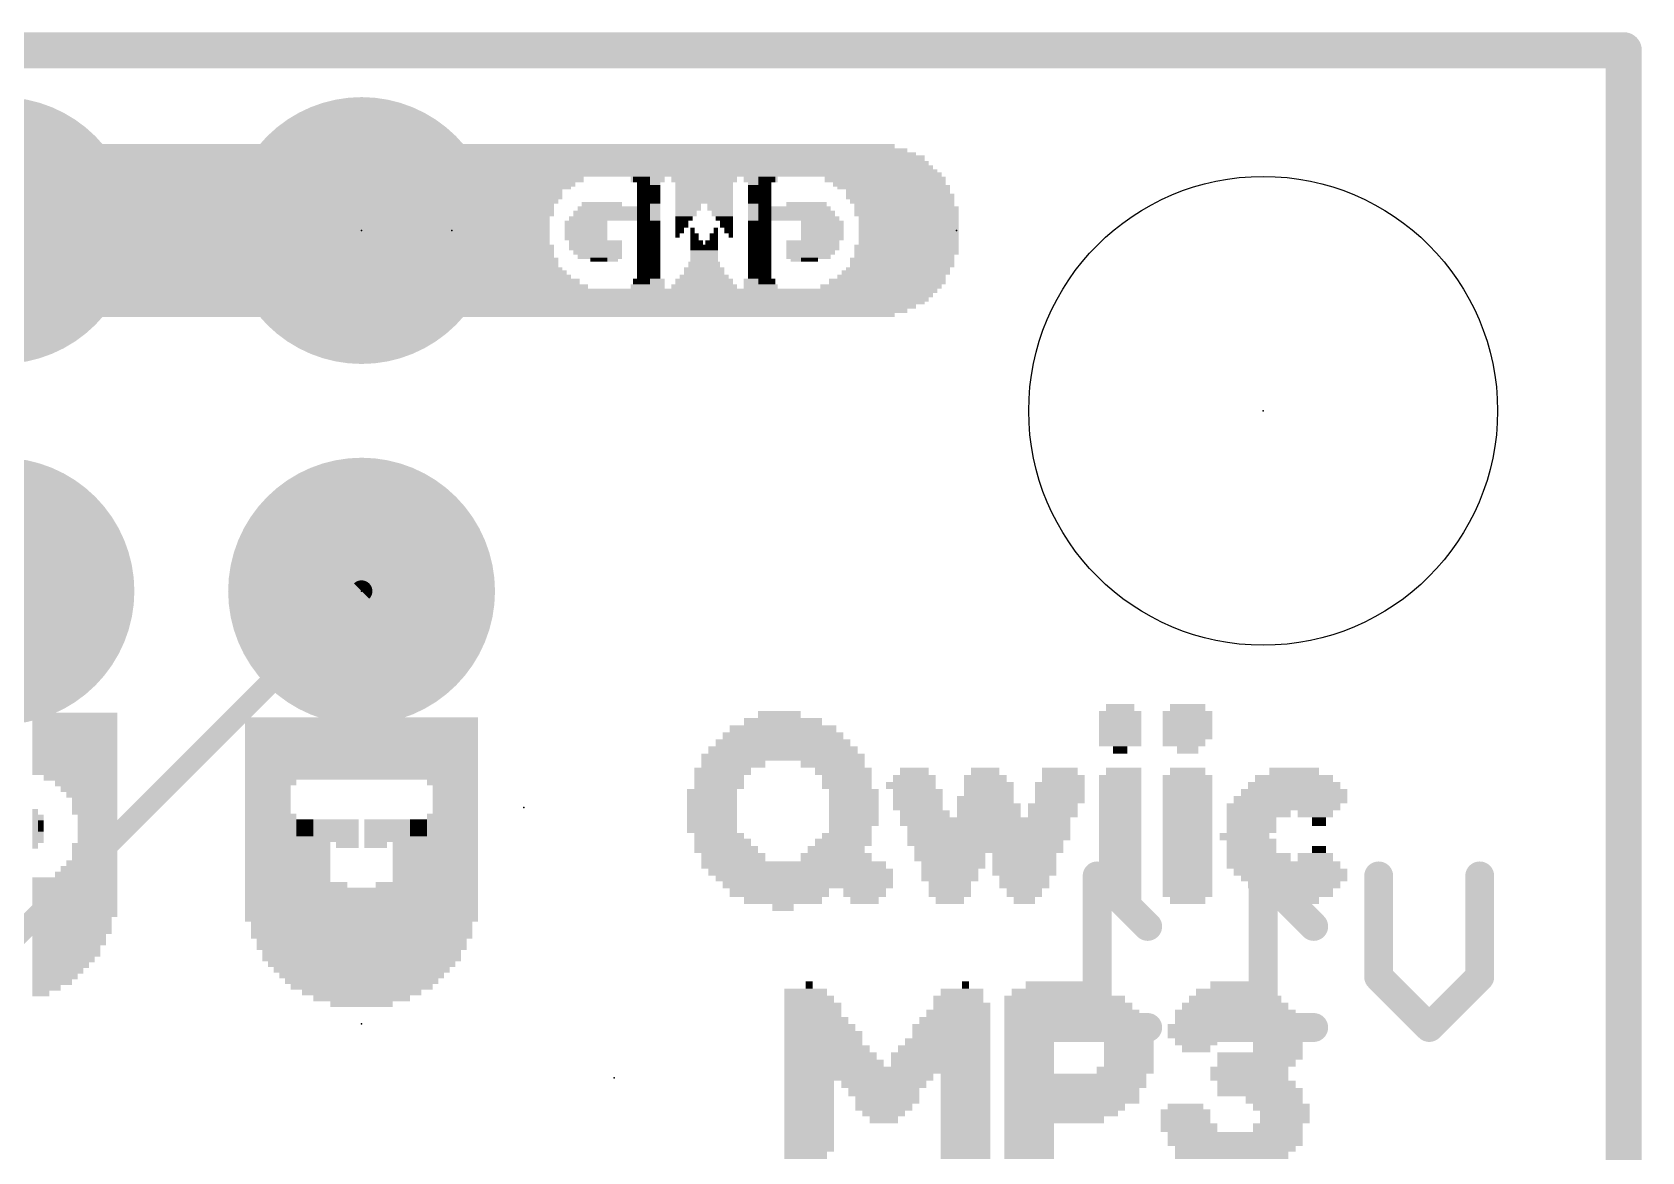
# Model space of a CAD drawing. Extents: x -41 to 66, y -18 to 51.
# Drawn here: x 14.19 to 25.53, y 43.04 to 50.93 of the extents above; entities that cross this region are included whole.
import ezdxf

# ---------------------------------------------------------------- set-up
doc = ezdxf.new("R2010")
doc.units = 0
for name, color, linetype in [('1', 12, 'CONTINUOUS'), ('16', 132, 'CONTINUOUS'), ('17', 110, 'CONTINUOUS'), ('20', 31, 'CONTINUOUS'), ('21', 41, 'CONTINUOUS'), ('22', 40, 'CONTINUOUS'), ('23', 53, 'CONTINUOUS'), ('24', 53, 'CONTINUOUS'), ('51', 53, 'CONTINUOUS')]:
    doc.layers.add(name, color=color, linetype=linetype)

# ---------------------------------------------------------------- blocks, each defined once
blk = doc.blocks.new('RECT')
blk.add_solid([(-0.5, -0.5), (0.5, -0.5), (-0.5, 0.5), (0.5, 0.5)])
blk = doc.blocks.new('ROUNDP')
at = {"const_width": 0.5}
blk.add_lwpolyline([(0, -0.25, 1), (0, 0.25, 1), (0, -0.25)], format="xyb", dxfattribs=at)

msp = doc.modelspace()

# ---------------------------------------------------------------- linework, layer by layer
at = {"layer": '1', "const_width": 0.254}
for points in [[(0, 50.8), (25.4, 50.8)], [(25.4, 50.8), (25.4, 0)]]:
    msp.add_lwpolyline(points, dxfattribs=at)
at = {"layer": '1', "const_width": 0.127}
for points in [[(25.4635, 50.8, 1), (25.3365, 50.8)], [(25.4, 50.7365, 1), (25.4, 50.8635)]]:
    msp.add_lwpolyline(points, format="xyb", dxfattribs=at)
at = {"layer": '16'}
for points, const_width in [([(0, 50.8), (25.4, 50.8)], 0.254), ([(25.4, 50.8), (25.4, 0)], 0.254), ([(16.51, 46.99), (10.16, 40.64)], 0.1524), ([(22.0467, 44.6284), (21.6908, 44.9843)], 0.2032), ([(21.6908, 44.9843), (21.6908, 43.9166)], 0.2032), ([(23.2161, 44.6284), (22.8602, 44.9843)], 0.2032), ([(22.8602, 44.9843), (22.8602, 43.9166)], 0.2032), ([(23.6737, 44.2725), (23.6737, 44.9843)], 0.2032), ([(24.3855, 44.9843), (24.3855, 44.2725)], 0.2032), ([(24.0296, 43.9166), (23.6737, 44.2725)], 0.2032), ([(24.3855, 44.2725), (24.0296, 43.9166)], 0.2032), ([(22.0467, 43.9166), (21.3349, 43.9166)], 0.2032), ([(23.2161, 43.9166), (22.5043, 43.9166)], 0.2032)]:
    msp.add_lwpolyline(points, dxfattribs=dict(at, const_width=const_width))
for points, const_width in [([(25.4635, 50.8, 1), (25.3365, 50.8)], 0.127), ([(25.4, 50.7365, 1), (25.4, 50.8635)], 0.127), ([(16.5369, 46.9631, 1), (16.4831, 47.0169)], 0.0762), ([(21.7267, 45.0202, 1), (21.6549, 44.9484)], 0.1016), ([(21.7416, 44.9843, 1), (21.64, 44.9843)], 0.1016), ([(22.8961, 45.0202, 1), (22.8243, 44.9484)], 0.1016), ([(22.911, 44.9843, 1), (22.8094, 44.9843)], 0.1016), ([(23.7245, 44.9843, 1), (23.6229, 44.9843)], 0.1016), ([(24.4363, 44.9843, 1), (24.3347, 44.9843)], 0.1016), ([(22.0108, 44.5925, 1), (22.0826, 44.6643)], 0.1016), ([(23.1802, 44.5925, 1), (23.252, 44.6643)], 0.1016), ([(23.7096, 44.3084, 1), (23.6378, 44.2366)], 0.1016), ([(24.4214, 44.2366, 1), (24.3496, 44.3084)], 0.1016), ([(23.6229, 44.2725, 1), (23.7245, 44.2725)], 0.1016), ([(24.3347, 44.2725, 1), (24.4363, 44.2725)], 0.1016), ([(21.3349, 43.9674, 1), (21.3349, 43.8658)], 0.1016), ([(22.0467, 43.8658, 1), (22.0467, 43.9674)], 0.1016), ([(22.5043, 43.9674, 1), (22.5043, 43.8658)], 0.1016), ([(23.2161, 43.8658, 1), (23.2161, 43.9674)], 0.1016), ([(23.9937, 43.9525, 1), (24.0655, 43.8807)], 0.1016), ([(23.9937, 43.8807, 1), (24.0655, 43.9525)], 0.1016), ([(21.64, 43.9166, 1), (21.7416, 43.9166)], 0.1016), ([(22.8094, 43.9166, 1), (22.911, 43.9166)], 0.1016)]:
    msp.add_lwpolyline(points, format="xyb", dxfattribs=dict(at, const_width=const_width))
at = {"layer": '20', "const_width": 0.2032}
for points in [[(0, 50.8), (25.4, 50.8)], [(25.4, 50.8), (25.4, 0)]]:
    msp.add_lwpolyline(points, dxfattribs=at)
at = {"layer": '20', "const_width": 0.1016}
for points in [[(25.4508, 50.8, 1), (25.3492, 50.8)], [(25.4, 50.7492, 1), (25.4, 50.8508)]]:
    msp.add_lwpolyline(points, format="xyb", dxfattribs=at)
at = {"layer": '20'}
msp.add_circle((22.86, 48.26), 1.651, dxfattribs=at)
at = {"layer": '23'}
for p in [(16.51, 49.53), (17.145, 49.53), (22.86, 48.26), (16.51, 46.99), (17.653, 45.466), (16.51, 43.942), (18.288, 43.561)]:
    msp.add_point(p, dxfattribs=at)
at = {"layer": '24'}
for p in [(20.701, 49.53), (16.51, 43.942)]:
    msp.add_point(p, dxfattribs=at)

# ---------------------------------------------------------------- block references
at = {"layer": '17', "rotation": 270}
for p, xscale, yscale in [((13.97, 49.53), 1.8796, 1.8796), ((13.97, 49.53), 1.8796, 1.8796), ((16.51, 49.53), 1.8796, 1.8796), ((16.51, 49.53), 1.8796, 1.8796), ((13.97, 49.53), 1.524, 1.524), ((13.97, 49.53), 1.524, 1.524), ((16.51, 49.53), 1.524, 1.524), ((16.51, 49.53), 1.524, 1.524), ((13.97, 46.99), 1.8796, 1.8796), ((13.97, 46.99), 1.8796, 1.8796), ((16.51, 46.99), 1.8796, 1.8796), ((16.51, 46.99), 1.8796, 1.8796), ((13.97, 46.99), 1.524, 1.524), ((13.97, 46.99), 1.524, 1.524), ((16.51, 46.99), 1.524, 1.524), ((16.51, 46.99), 1.524, 1.524)]:
    msp.add_blockref('ROUNDP', p, dxfattribs=dict(at, xscale=xscale, yscale=yscale))
at = {"layer": '21'}
for p, xscale, yscale in [((12.665, 49.53), 10.07, 1.22), ((18.96, 50.095), 2.79, 0.03), ((18.96, 50.125), 2.61, 0.03), ((18.96, 50.005), 3.09, 0.03), ((18.96, 50.04), 3.03, 0.04), ((18.96, 50.07), 2.91, 0.02), ((17.685, 49.89), 0.78, 0.04), ((17.73, 49.925), 0.81, 0.03), ((18.96, 49.95), 3.21, 0.02), ((18.96, 49.975), 3.15, 0.03), ((19.455, 49.925), 2.28, 0.03), ((18.525, 49.89), 0.24, 0.04), ((18.975, 49.89), 0.36, 0.04), ((19.365, 49.89), 0.12, 0.04), ((20.235, 49.89), 0.78, 0.04), ((17.58, 49.77), 0.69, 0.04), ((17.625, 49.835), 0.72, 0.03), ((17.595, 49.805), 0.66, 0.03), ((17.655, 49.855), 0.72, 0.03), ((18.54, 49.855), 0.15, 0.03), ((18.555, 49.835), 0.12, 0.03), ((18.555, 49.805), 0.12, 0.03), ((18.555, 49.77), 0.12, 0.04), ((18.975, 49.855), 0.3, 0.03), ((18.99, 49.835), 0.27, 0.03), ((18.99, 49.805), 0.27, 0.03), ((19.005, 49.77), 0.24, 0.04), ((19.35, 49.855), 0.09, 0.03), ((19.35, 49.835), 0.09, 0.03), ((19.35, 49.805), 0.09, 0.03), ((19.35, 49.77), 0.09, 0.04), ((20.265, 49.855), 0.72, 0.03), ((20.295, 49.835), 0.72, 0.03), ((20.31, 49.805), 0.69, 0.03), ((20.34, 49.77), 0.69, 0.04), ((17.535, 49.685), 0.66, 0.03), ((17.535, 49.65), 0.66, 0.04), ((17.565, 49.735), 0.66, 0.03), ((17.55, 49.715), 0.63, 0.03), ((18.33, 49.65), 0.57, 0.04), ((18.345, 49.685), 0.54, 0.03), ((18.24, 49.715), 0.21, 0.03), ((18.54, 49.715), 0.15, 0.03), ((18.555, 49.735), 0.12, 0.03), ((19.02, 49.735), 0.21, 0.03), ((19.035, 49.715), 0.18, 0.03), ((19.035, 49.685), 0.18, 0.03), ((19.05, 49.65), 0.15, 0.04), ((19.35, 49.735), 0.09, 0.03), ((19.35, 49.715), 0.09, 0.03), ((19.35, 49.685), 0.09, 0.03), ((19.35, 49.65), 0.09, 0.04), ((19.695, 49.715), 0.18, 0.03), ((19.71, 49.685), 0.21, 0.03), ((19.725, 49.65), 0.24, 0.04), ((20.355, 49.735), 0.66, 0.03), ((20.37, 49.715), 0.63, 0.03), ((20.385, 49.685), 0.66, 0.03), ((20.4, 49.65), 0.63, 0.04), ((17.52, 49.615), 0.63, 0.03), ((17.52, 49.585), 0.63, 0.03), ((17.52, 49.565), 0.63, 0.03), ((17.52, 49.53), 0.63, 0.04), ((18.12, 49.585), 0.21, 0.03), ((18.105, 49.565), 0.18, 0.03), ((18.105, 49.53), 0.18, 0.04), ((18.33, 49.615), 0.57, 0.03), ((18.555, 49.585), 0.12, 0.03), ((18.57, 49.565), 0.09, 0.03), ((18.57, 49.53), 0.09, 0.04), ((18.84, 49.53), 0.03, 0.04), ((19.065, 49.615), 0.12, 0.03), ((19.08, 49.585), 0.09, 0.03), ((19.08, 49.565), 0.09, 0.03), ((19.095, 49.53), 0.06, 0.04), ((19.35, 49.615), 0.09, 0.03), ((19.35, 49.585), 0.09, 0.03), ((19.35, 49.565), 0.09, 0.03), ((19.35, 49.53), 0.09, 0.04), ((19.74, 49.615), 0.27, 0.03), ((19.755, 49.585), 0.3, 0.03), ((19.755, 49.565), 0.3, 0.03), ((19.755, 49.53), 0.3, 0.04), ((20.4, 49.615), 0.63, 0.03), ((20.4, 49.585), 0.63, 0.03), ((20.4, 49.565), 0.63, 0.03), ((20.4, 49.53), 0.63, 0.04), ((17.52, 49.495), 0.63, 0.03), ((17.52, 49.475), 0.63, 0.03), ((17.52, 49.445), 0.63, 0.03), ((17.535, 49.41), 0.66, 0.04), ((18.105, 49.495), 0.18, 0.03), ((18.105, 49.475), 0.18, 0.03), ((18.195, 49.445), 0.3, 0.03), ((18.195, 49.41), 0.3, 0.04), ((18.57, 49.495), 0.09, 0.03), ((18.57, 49.475), 0.09, 0.03), ((18.57, 49.445), 0.09, 0.03), ((18.57, 49.41), 0.09, 0.04), ((18.855, 49.495), 0.06, 0.03), ((18.855, 49.475), 0.06, 0.03), ((18.87, 49.445), 0.09, 0.03), ((18.885, 49.41), 0.12, 0.04), ((19.11, 49.495), 0.03, 0.03), ((19.35, 49.495), 0.09, 0.03), ((19.35, 49.475), 0.09, 0.03), ((19.35, 49.445), 0.09, 0.03), ((19.35, 49.41), 0.09, 0.04), ((19.755, 49.495), 0.3, 0.03), ((19.755, 49.475), 0.3, 0.03), ((19.74, 49.445), 0.27, 0.03), ((19.74, 49.41), 0.27, 0.04), ((20.4, 49.495), 0.63, 0.03), ((20.4, 49.475), 0.63, 0.03), ((20.4, 49.445), 0.63, 0.03), ((20.4, 49.41), 0.63, 0.04), ((17.535, 49.375), 0.66, 0.03), ((17.55, 49.345), 0.63, 0.03), ((17.565, 49.325), 0.66, 0.03), ((18.21, 49.375), 0.27, 0.03), ((18.225, 49.345), 0.24, 0.03), ((18.24, 49.325), 0.15, 0.03), ((18.57, 49.375), 0.09, 0.03), ((18.57, 49.345), 0.09, 0.03), ((18.57, 49.325), 0.09, 0.03), ((18.9, 49.375), 0.15, 0.03), ((18.9, 49.345), 0.15, 0.03), ((18.915, 49.325), 0.18, 0.03), ((19.35, 49.375), 0.09, 0.03), ((19.35, 49.345), 0.09, 0.03), ((19.35, 49.325), 0.09, 0.03), ((19.725, 49.375), 0.24, 0.03), ((19.71, 49.345), 0.21, 0.03), ((19.665, 49.325), 0.12, 0.03), ((20.355, 49.325), 0.66, 0.03), ((20.385, 49.375), 0.66, 0.03), ((20.37, 49.345), 0.63, 0.03), ((17.565, 49.29), 0.66, 0.04), ((17.595, 49.255), 0.66, 0.03), ((17.61, 49.235), 0.69, 0.03), ((17.64, 49.205), 0.69, 0.03), ((18.555, 49.205), 0.12, 0.03), ((18.57, 49.29), 0.09, 0.04), ((18.57, 49.255), 0.09, 0.03), ((18.57, 49.235), 0.09, 0.03), ((18.93, 49.29), 0.21, 0.04), ((18.945, 49.255), 0.24, 0.03), ((18.945, 49.235), 0.24, 0.03), ((18.96, 49.205), 0.27, 0.03), ((19.35, 49.29), 0.09, 0.04), ((19.35, 49.255), 0.09, 0.03), ((19.35, 49.235), 0.09, 0.03), ((19.35, 49.205), 0.09, 0.03), ((20.28, 49.205), 0.69, 0.03), ((20.31, 49.235), 0.69, 0.03), ((20.325, 49.255), 0.66, 0.03), ((20.355, 49.29), 0.66, 0.04), ((17.67, 49.17), 0.75, 0.04), ((17.715, 49.135), 0.78, 0.03), ((18.96, 49.105), 3.21, 0.03), ((18.96, 49.075), 3.15, 0.03), ((18.525, 49.135), 0.24, 0.03), ((18.555, 49.17), 0.18, 0.04), ((18.96, 49.17), 0.33, 0.04), ((18.975, 49.135), 0.36, 0.03), ((19.35, 49.135), 0.15, 0.03), ((19.365, 49.17), 0.12, 0.04), ((20.19, 49.135), 0.81, 0.03), ((20.25, 49.17), 0.75, 0.04), ((18.96, 49.045), 3.09, 0.03), ((18.96, 49.025), 3.03, 0.03), ((18.96, 48.995), 2.91, 0.03), ((18.96, 48.965), 2.79, 0.03), ((18.96, 48.935), 2.61, 0.03), ((19.453, 46.121), 0.3, 0.05), ((21.853, 46.121), 0.3, 0.05), ((21.853, 46.171), 0.2, 0.05), ((22.328, 46.121), 0.35, 0.05), ((22.328, 46.171), 0.25, 0.05), ((19.478, 46.021), 0.75, 0.05), ((19.478, 46.071), 0.55, 0.05), ((21.853, 46.071), 0.3, 0.05), ((21.853, 46.021), 0.3, 0.05), ((22.328, 46.071), 0.35, 0.05), ((22.328, 46.021), 0.35, 0.05), ((19.478, 45.921), 0.95, 0.05), ((19.478, 45.971), 0.85, 0.05), ((21.853, 45.971), 0.3, 0.05), ((21.853, 45.921), 0.3, 0.05), ((22.328, 45.971), 0.35, 0.05), ((22.303, 45.921), 0.3, 0.05), ((19.478, 45.821), 1.15, 0.05), ((19.478, 45.871), 1.05, 0.05), ((21.853, 45.871), 0.1, 0.05), ((22.328, 45.871), 0.15, 0.05), ((19.053, 45.721), 0.4, 0.05), ((19.028, 45.671), 0.35, 0.05), ((19.128, 45.771), 0.45, 0.05), ((19.828, 45.771), 0.45, 0.05), ((19.903, 45.721), 0.4, 0.05), ((19.928, 45.671), 0.35, 0.05), ((20.403, 45.671), 0.3, 0.05), ((20.403, 45.721), 0.2, 0.05), ((20.903, 45.671), 0.3, 0.05), ((20.903, 45.721), 0.2, 0.05), ((21.428, 45.721), 0.25, 0.05), ((21.453, 45.671), 0.3, 0.05), ((21.853, 45.671), 0.3, 0.05), ((21.878, 45.721), 0.25, 0.05), ((22.328, 45.671), 0.35, 0.05), ((22.328, 45.721), 0.25, 0.05), ((23.078, 45.671), 0.55, 0.05), ((23.078, 45.721), 0.35, 0.05), ((18.978, 45.571), 0.35, 0.05), ((19.028, 45.621), 0.35, 0.05), ((19.928, 45.621), 0.35, 0.05), ((19.978, 45.571), 0.35, 0.05), ((20.378, 45.621), 0.35, 0.05), ((20.428, 45.571), 0.35, 0.05), ((20.928, 45.621), 0.35, 0.05), ((20.928, 45.571), 0.35, 0.05), ((21.428, 45.621), 0.35, 0.05), ((21.428, 45.571), 0.35, 0.05), ((21.853, 45.621), 0.3, 0.05), ((21.853, 45.571), 0.3, 0.05), ((22.328, 45.621), 0.35, 0.05), ((22.328, 45.571), 0.35, 0.05), ((23.078, 45.571), 0.75, 0.05), ((23.078, 45.621), 0.65, 0.05), ((18.978, 45.521), 0.35, 0.05), ((18.978, 45.471), 0.35, 0.05), ((19.978, 45.521), 0.35, 0.05), ((19.978, 45.471), 0.35, 0.05), ((20.428, 45.521), 0.35, 0.05), ((20.428, 45.471), 0.35, 0.05), ((20.903, 45.521), 0.4, 0.05), ((20.928, 45.471), 0.45, 0.05), ((21.378, 45.471), 0.35, 0.05), ((21.428, 45.521), 0.35, 0.05), ((21.853, 45.521), 0.3, 0.05), ((21.853, 45.471), 0.3, 0.05), ((22.328, 45.521), 0.35, 0.05), ((22.328, 45.471), 0.35, 0.05), ((23.003, 45.471), 0.8, 0.05), ((23.053, 45.521), 0.8, 0.05), ((18.978, 45.421), 0.35, 0.05), ((18.978, 45.366), 0.35, 0.06), ((19.978, 45.421), 0.35, 0.05), ((19.978, 45.366), 0.35, 0.06), ((20.478, 45.421), 0.35, 0.05), ((20.903, 45.366), 1.2, 0.06), ((20.928, 45.421), 0.45, 0.05), ((21.378, 45.421), 0.35, 0.05), ((21.853, 45.421), 0.3, 0.05), ((21.853, 45.366), 0.3, 0.06), ((22.328, 45.421), 0.35, 0.05), ((22.328, 45.366), 0.35, 0.06), ((22.828, 45.421), 0.45, 0.05), ((22.778, 45.366), 0.35, 0.06), ((23.228, 45.421), 0.25, 0.05), ((23.253, 45.366), 0.1, 0.06), ((18.978, 45.311), 0.35, 0.05), ((19.028, 45.261), 0.35, 0.05), ((19.053, 45.221), 0.4, 0.05), ((19.903, 45.221), 0.4, 0.05), ((19.928, 45.261), 0.35, 0.05), ((19.953, 45.311), 0.3, 0.05), ((20.928, 45.311), 1.15, 0.05), ((20.928, 45.261), 1.15, 0.05), ((20.903, 45.221), 1.1, 0.05), ((21.853, 45.311), 0.3, 0.05), ((21.853, 45.261), 0.3, 0.05), ((21.853, 45.221), 0.3, 0.05), ((22.328, 45.311), 0.35, 0.05), ((22.328, 45.261), 0.35, 0.05), ((22.328, 45.221), 0.35, 0.05), ((22.728, 45.261), 0.35, 0.05), ((22.778, 45.311), 0.35, 0.05), ((22.778, 45.221), 0.35, 0.05), ((19.078, 45.171), 0.45, 0.05), ((19.128, 45.116), 0.45, 0.06), ((19.853, 45.116), 0.5, 0.06), ((19.853, 45.171), 0.4, 0.05), ((20.928, 45.171), 1.05, 0.05), ((20.653, 45.116), 0.5, 0.06), ((21.178, 45.116), 0.45, 0.06), ((21.853, 45.171), 0.3, 0.05), ((21.853, 45.116), 0.3, 0.06), ((22.328, 45.171), 0.35, 0.05), ((22.328, 45.116), 0.35, 0.06), ((22.778, 45.171), 0.35, 0.05), ((22.828, 45.116), 0.45, 0.06), ((23.228, 45.116), 0.25, 0.06), ((23.253, 45.171), 0.1, 0.05), ((19.553, 45.061), 1.3, 0.05), ((19.603, 45.011), 1.3, 0.05), ((20.678, 45.061), 0.45, 0.05), ((20.653, 45.011), 0.4, 0.05), ((21.178, 45.061), 0.45, 0.05), ((21.178, 45.011), 0.45, 0.05), ((21.853, 45.061), 0.3, 0.05), ((21.853, 45.011), 0.3, 0.05), ((22.328, 45.061), 0.35, 0.05), ((22.328, 45.011), 0.35, 0.05), ((23.003, 45.061), 0.8, 0.05), ((23.053, 45.011), 0.8, 0.05), ((19.628, 44.971), 1.25, 0.05), ((19.653, 44.921), 1.2, 0.05), ((19.453, 44.866), 0.7, 0.06), ((20.053, 44.866), 0.3, 0.06), ((20.653, 44.971), 0.4, 0.05), ((20.653, 44.921), 0.3, 0.05), ((20.653, 44.866), 0.3, 0.06), ((21.178, 44.971), 0.35, 0.05), ((21.178, 44.921), 0.35, 0.05), ((21.178, 44.866), 0.25, 0.06), ((21.853, 44.971), 0.3, 0.05), ((21.853, 44.921), 0.3, 0.05), ((21.853, 44.866), 0.3, 0.06), ((22.328, 44.971), 0.35, 0.05), ((22.328, 44.921), 0.35, 0.05), ((22.328, 44.866), 0.35, 0.06), ((23.078, 44.971), 0.75, 0.05), ((23.078, 44.921), 0.65, 0.05), ((23.078, 44.866), 0.55, 0.06), ((19.478, 44.811), 0.55, 0.05), ((19.478, 44.761), 0.15, 0.05), ((20.053, 44.811), 0.2, 0.05), ((20.653, 44.811), 0.2, 0.05), ((21.178, 44.811), 0.15, 0.05), ((21.878, 44.811), 0.25, 0.05), ((22.328, 44.811), 0.25, 0.05), ((23.078, 44.811), 0.35, 0.05), ((19.663, 44.216), 0.05, 0.05), ((20.763, 44.216), 0.05, 0.05), ((21.413, 44.216), 0.45, 0.05), ((22.663, 44.216), 0.35, 0.05), ((19.638, 44.166), 0.3, 0.05), ((19.663, 44.116), 0.35, 0.05), ((20.713, 44.116), 0.35, 0.05), ((20.738, 44.166), 0.3, 0.05), ((21.463, 44.116), 0.85, 0.05), ((21.438, 44.166), 0.7, 0.05), ((22.663, 44.116), 0.65, 0.05), ((22.663, 44.166), 0.55, 0.05), ((19.688, 44.066), 0.4, 0.05), ((19.688, 44.016), 0.4, 0.05), ((19.713, 43.966), 0.45, 0.05), ((20.688, 43.966), 0.5, 0.05), ((20.713, 44.016), 0.45, 0.05), ((20.738, 44.066), 0.4, 0.05), ((21.488, 44.066), 0.9, 0.05), ((21.513, 44.016), 0.95, 0.05), ((22.663, 44.016), 0.85, 0.05), ((22.663, 43.966), 0.85, 0.05), ((22.663, 44.066), 0.75, 0.05), ((19.738, 43.916), 0.5, 0.05), ((19.763, 43.866), 0.55, 0.05), ((20.663, 43.916), 0.55, 0.05), ((20.663, 43.866), 0.55, 0.05), ((21.213, 43.866), 0.35, 0.05), ((21.888, 43.866), 0.4, 0.05), ((22.663, 43.916), 0.95, 0.05), ((22.363, 43.866), 0.35, 0.05), ((22.963, 43.866), 0.35, 0.05), ((19.763, 43.816), 0.55, 0.05), ((19.788, 43.766), 0.6, 0.05), ((20.613, 43.766), 0.65, 0.05), ((20.638, 43.816), 0.6, 0.05), ((21.213, 43.816), 0.35, 0.05), ((21.213, 43.766), 0.35, 0.05), ((21.913, 43.816), 0.35, 0.05), ((21.913, 43.766), 0.35, 0.05), ((22.388, 43.816), 0.3, 0.05), ((22.388, 43.766), 0.2, 0.05), ((22.963, 43.816), 0.35, 0.05), ((22.963, 43.766), 0.35, 0.05), ((19.813, 43.716), 0.65, 0.05), ((19.838, 43.666), 0.7, 0.05), ((20.588, 43.716), 0.7, 0.05), ((20.588, 43.666), 0.7, 0.05), ((21.213, 43.716), 0.35, 0.05), ((21.213, 43.666), 0.35, 0.05), ((21.913, 43.716), 0.35, 0.05), ((21.913, 43.666), 0.35, 0.05), ((22.838, 43.716), 0.6, 0.05), ((22.813, 43.666), 0.55, 0.05), ((20.213, 43.616), 1.45, 0.05), ((20.013, 43.566), 1.05, 0.05), ((19.663, 43.516), 0.35, 0.05), ((20.188, 43.516), 0.6, 0.05), ((20.763, 43.566), 0.35, 0.05), ((20.763, 43.516), 0.35, 0.05), ((21.213, 43.616), 0.35, 0.05), ((21.888, 43.616), 0.4, 0.05), ((22.763, 43.616), 0.55, 0.05), ((22.763, 43.566), 0.55, 0.05), ((22.813, 43.516), 0.55, 0.05), ((19.663, 43.461), 0.35, 0.06), ((19.663, 43.406), 0.35, 0.05), ((20.188, 43.461), 0.5, 0.06), ((20.213, 43.406), 0.45, 0.05), ((20.763, 43.461), 0.35, 0.06), ((20.763, 43.406), 0.35, 0.05), ((21.513, 43.461), 0.95, 0.06), ((21.513, 43.406), 0.95, 0.05), ((22.838, 43.461), 0.6, 0.06), ((22.938, 43.406), 0.4, 0.05), ((19.663, 43.356), 0.35, 0.05), ((19.663, 43.316), 0.35, 0.05), ((20.188, 43.356), 0.4, 0.05), ((20.188, 43.316), 0.3, 0.05), ((20.763, 43.356), 0.35, 0.05), ((20.763, 43.316), 0.35, 0.05), ((21.463, 43.356), 0.85, 0.05), ((21.438, 43.316), 0.8, 0.05), ((22.313, 43.316), 0.35, 0.05), ((22.313, 43.356), 0.25, 0.05), ((22.988, 43.356), 0.4, 0.05), ((23.013, 43.316), 0.35, 0.05), ((19.663, 43.266), 0.35, 0.05), ((19.663, 43.211), 0.35, 0.06), ((20.188, 43.266), 0.2, 0.05), ((20.763, 43.266), 0.35, 0.05), ((20.763, 43.211), 0.35, 0.06), ((21.388, 43.266), 0.7, 0.05), ((21.213, 43.211), 0.35, 0.06), ((22.313, 43.266), 0.35, 0.05), ((22.338, 43.211), 0.4, 0.06), ((22.963, 43.211), 0.35, 0.06), ((23.013, 43.266), 0.35, 0.05), ((19.663, 43.156), 0.35, 0.05), ((19.663, 43.106), 0.35, 0.05), ((19.663, 43.066), 0.35, 0.05), ((20.763, 43.156), 0.35, 0.05), ((20.763, 43.106), 0.35, 0.05), ((20.763, 43.066), 0.35, 0.05), ((21.213, 43.156), 0.35, 0.05), ((21.213, 43.106), 0.35, 0.05), ((21.213, 43.066), 0.35, 0.05), ((22.663, 43.156), 0.95, 0.05), ((22.663, 43.106), 0.95, 0.05), ((22.663, 43.066), 0.85, 0.05), ((19.638, 43.016), 0.3, 0.05), ((20.763, 43.016), 0.35, 0.05), ((21.213, 43.016), 0.35, 0.05), ((22.638, 43.016), 0.8, 0.05)]:
    msp.add_blockref('RECT', p, dxfattribs=dict(at, xscale=xscale, yscale=yscale))
at = {"layer": '21', "yscale": 0.04, "rotation": 90}
for p, xscale in [((14.21, 45.915), 0.44), ((14.25, 45.915), 0.44), ((14.29, 45.915), 0.44), ((14.33, 45.915), 0.44), ((14.37, 45.895), 0.48), ((14.41, 45.875), 0.52), ((14.45, 45.855), 0.56), ((14.49, 45.815), 0.64), ((14.53, 45.215), 1.84), ((14.57, 45.235), 1.8), ((14.61, 45.255), 1.76), ((14.65, 45.275), 1.72), ((14.69, 45.315), 1.64), ((14.73, 45.355), 1.56), ((14.77, 45.415), 1.44), ((15.71, 45.382), 1.44), ((15.75, 45.322), 1.56), ((15.79, 45.282), 1.64), ((15.83, 45.242), 1.72), ((15.87, 45.222), 1.76), ((15.91, 45.202), 1.8), ((15.95, 45.182), 1.84), ((15.99, 45.162), 1.88), ((16.03, 45.862), 0.48), ((16.07, 45.882), 0.44), ((16.11, 45.882), 0.44), ((16.15, 45.882), 0.44), ((16.19, 45.882), 0.44), ((16.23, 45.882), 0.44), ((16.27, 45.882), 0.44), ((16.31, 45.882), 0.44), ((16.35, 45.882), 0.44), ((16.39, 45.882), 0.44), ((16.43, 45.882), 0.44), ((16.47, 45.882), 0.44), ((16.51, 45.882), 0.44), ((16.55, 45.882), 0.44), ((16.59, 45.882), 0.44), ((16.63, 45.882), 0.44), ((16.67, 45.882), 0.44), ((16.71, 45.882), 0.44), ((16.75, 45.882), 0.44), ((16.79, 45.882), 0.44), ((16.83, 45.882), 0.44), ((16.87, 45.882), 0.44), ((16.91, 45.882), 0.44), ((16.95, 45.882), 0.44), ((16.99, 45.862), 0.48), ((17.03, 45.862), 0.48), ((17.07, 45.182), 1.84), ((17.11, 45.202), 1.8), ((17.15, 45.222), 1.76), ((17.19, 45.242), 1.72), ((17.23, 45.282), 1.64), ((17.27, 45.322), 1.56), ((17.31, 45.382), 1.44), ((14.21, 45.315), 0.28), ((14.25, 45.315), 0.2), ((16.03, 45.322), 0.2), ((16.07, 45.322), 0.12), ((16.11, 45.322), 0.12), ((16.15, 45.322), 0.12), ((16.19, 45.302), 0.16), ((16.23, 45.302), 0.16), ((16.27, 45.302), 0.16), ((16.31, 45.302), 0.16), ((16.35, 45.282), 0.2), ((16.39, 45.282), 0.2), ((16.43, 45.282), 0.2), ((16.47, 45.282), 0.2), ((16.75, 44.742), 1.28), ((16.79, 44.742), 1.28), ((16.83, 44.742), 1.28), ((16.87, 44.762), 1.24), ((16.91, 44.762), 1.24), ((16.95, 44.782), 1.2), ((16.99, 44.802), 1.24), ((17.03, 44.822), 1.2), ((14.49, 44.695), 0.88), ((14.41, 44.615), 0.8), ((14.45, 44.635), 0.84), ((16.03, 44.602), 0.84), ((16.07, 44.602), 0.84), ((14.21, 44.535), 0.8), ((14.25, 44.535), 0.8), ((14.29, 44.535), 0.8), ((14.33, 44.555), 0.76), ((14.37, 44.575), 0.8), ((16.11, 44.562), 0.84), ((16.15, 44.562), 0.84), ((16.19, 44.542), 0.88), ((16.23, 44.542), 0.88), ((16.27, 44.522), 0.84), ((16.31, 44.502), 0.88), ((16.35, 44.502), 0.88), ((16.39, 44.502), 0.88), ((16.43, 44.482), 0.84), ((16.47, 44.482), 0.84), ((16.51, 44.482), 0.84), ((16.55, 44.482), 0.84), ((16.67, 44.482), 0.84), ((16.71, 44.482), 0.84), ((16.59, 44.462), 0.8), ((16.63, 44.462), 0.8)]:
    msp.add_blockref('RECT', p, dxfattribs=dict(at, xscale=xscale))
at = {"layer": '21', "yscale": 0.05}
for p in [(21.538, 43.966), (21.538, 43.916), (21.538, 43.566), (21.538, 43.516)]:
    msp.add_blockref('RECT', p, dxfattribs=at)
at = {"layer": '22'}
for p, xscale, yscale, rotation in [((12.625, 49.53), 9.99, 1.22, 180), ((18.886, 50.095), 2.79, 0.03, 180), ((18.886, 50.125), 2.61, 0.03, 180), ((18.886, 50.005), 3.09, 0.03, 180), ((18.886, 50.04), 3.03, 0.04, 180), ((18.886, 50.07), 2.91, 0.02, 180), ((17.611, 49.89), 0.78, 0.04, 180), ((18.391, 49.925), 2.28, 0.03, 180), ((18.886, 49.95), 3.21, 0.02, 180), ((18.886, 49.975), 3.15, 0.03, 180), ((18.481, 49.89), 0.12, 0.04, 180), ((18.871, 49.89), 0.36, 0.04, 180), ((19.321, 49.89), 0.24, 0.04, 180), ((20.116, 49.925), 0.81, 0.03, 180), ((20.161, 49.89), 0.78, 0.04, 180), ((17.506, 49.77), 0.69, 0.04, 180), ((17.551, 49.835), 0.72, 0.03, 180), ((17.536, 49.805), 0.69, 0.03, 180), ((17.581, 49.855), 0.72, 0.03, 180), ((18.496, 49.855), 0.09, 0.03, 180), ((18.496, 49.835), 0.09, 0.03, 180), ((18.496, 49.805), 0.09, 0.03, 180), ((18.496, 49.77), 0.09, 0.04, 180), ((18.871, 49.855), 0.3, 0.03, 180), ((18.856, 49.835), 0.27, 0.03, 180), ((18.856, 49.805), 0.27, 0.03, 180), ((18.841, 49.77), 0.24, 0.04, 180), ((19.306, 49.855), 0.15, 0.03, 180), ((19.291, 49.835), 0.12, 0.03, 180), ((19.291, 49.805), 0.12, 0.03, 180), ((19.291, 49.77), 0.12, 0.04, 180), ((20.191, 49.855), 0.72, 0.03, 180), ((20.221, 49.835), 0.72, 0.03, 180), ((20.251, 49.805), 0.66, 0.03, 180), ((20.266, 49.77), 0.69, 0.04, 180), ((17.461, 49.685), 0.66, 0.03, 180), ((17.446, 49.65), 0.63, 0.04, 180), ((17.491, 49.735), 0.66, 0.03, 180), ((17.476, 49.715), 0.63, 0.03, 180), ((18.121, 49.65), 0.24, 0.04, 180), ((18.136, 49.685), 0.21, 0.03, 180), ((18.151, 49.715), 0.18, 0.03, 180), ((18.496, 49.735), 0.09, 0.03, 180), ((18.496, 49.715), 0.09, 0.03, 180), ((18.496, 49.685), 0.09, 0.03, 180), ((18.496, 49.65), 0.09, 0.04, 180), ((18.826, 49.735), 0.21, 0.03, 180), ((18.811, 49.715), 0.18, 0.03, 180), ((18.811, 49.685), 0.18, 0.03, 180), ((18.796, 49.65), 0.15, 0.04, 180), ((19.291, 49.735), 0.12, 0.03, 180), ((19.306, 49.715), 0.15, 0.03, 180), ((19.501, 49.685), 0.54, 0.03, 180), ((19.516, 49.65), 0.57, 0.04, 180), ((19.606, 49.715), 0.21, 0.03, 180), ((20.281, 49.735), 0.66, 0.03, 180), ((20.296, 49.715), 0.63, 0.03, 180), ((20.311, 49.685), 0.66, 0.03, 180), ((20.311, 49.65), 0.66, 0.04, 180), ((17.446, 49.615), 0.63, 0.03, 180), ((17.446, 49.585), 0.63, 0.03, 180), ((17.446, 49.565), 0.63, 0.03, 180), ((17.446, 49.53), 0.63, 0.04, 180), ((18.091, 49.585), 0.3, 0.03, 180), ((18.091, 49.565), 0.3, 0.03, 180), ((18.091, 49.53), 0.3, 0.04, 180), ((18.106, 49.615), 0.27, 0.03, 180), ((18.496, 49.615), 0.09, 0.03, 180), ((18.496, 49.585), 0.09, 0.03, 180), ((18.496, 49.565), 0.09, 0.03, 180), ((18.496, 49.53), 0.09, 0.04, 180), ((18.781, 49.615), 0.12, 0.03, 180), ((18.766, 49.585), 0.09, 0.03, 180), ((18.766, 49.565), 0.09, 0.03, 180), ((18.751, 49.53), 0.06, 0.04, 180), ((19.006, 49.53), 0.03, 0.04, 180), ((19.516, 49.615), 0.57, 0.03, 180), ((19.291, 49.585), 0.12, 0.03, 180), ((19.276, 49.565), 0.09, 0.03, 180), ((19.276, 49.53), 0.09, 0.04, 180), ((19.726, 49.585), 0.21, 0.03, 180), ((19.741, 49.565), 0.18, 0.03, 180), ((19.741, 49.53), 0.18, 0.04, 180), ((20.326, 49.615), 0.63, 0.03, 180), ((20.326, 49.585), 0.63, 0.03, 180), ((20.326, 49.565), 0.63, 0.03, 180), ((20.326, 49.53), 0.63, 0.04, 180), ((17.446, 49.495), 0.63, 0.03, 180), ((17.446, 49.475), 0.63, 0.03, 180), ((17.446, 49.445), 0.63, 0.03, 180), ((17.446, 49.41), 0.63, 0.04, 180), ((18.091, 49.495), 0.3, 0.03, 180), ((18.091, 49.475), 0.3, 0.03, 180), ((18.106, 49.445), 0.27, 0.03, 180), ((18.106, 49.41), 0.27, 0.04, 180), ((18.496, 49.495), 0.09, 0.03, 180), ((18.496, 49.475), 0.09, 0.03, 180), ((18.496, 49.445), 0.09, 0.03, 180), ((18.496, 49.41), 0.09, 0.04, 180), ((18.736, 49.495), 0.03, 0.03, 180), ((18.961, 49.41), 0.12, 0.04, 180), ((18.976, 49.445), 0.09, 0.03, 180), ((18.991, 49.495), 0.06, 0.03, 180), ((18.991, 49.475), 0.06, 0.03, 180), ((19.276, 49.495), 0.09, 0.03, 180), ((19.276, 49.475), 0.09, 0.03, 180), ((19.276, 49.445), 0.09, 0.03, 180), ((19.276, 49.41), 0.09, 0.04, 180), ((19.651, 49.445), 0.3, 0.03, 180), ((19.651, 49.41), 0.3, 0.04, 180), ((19.741, 49.495), 0.18, 0.03, 180), ((19.741, 49.475), 0.18, 0.03, 180), ((20.311, 49.41), 0.66, 0.04, 180), ((20.326, 49.495), 0.63, 0.03, 180), ((20.326, 49.475), 0.63, 0.03, 180), ((20.326, 49.445), 0.63, 0.03, 180), ((17.461, 49.375), 0.66, 0.03, 180), ((17.476, 49.345), 0.63, 0.03, 180), ((17.491, 49.325), 0.66, 0.03, 180), ((18.121, 49.375), 0.24, 0.03, 180), ((18.136, 49.345), 0.21, 0.03, 180), ((18.181, 49.325), 0.12, 0.03, 180), ((18.496, 49.375), 0.09, 0.03, 180), ((18.496, 49.345), 0.09, 0.03, 180), ((18.496, 49.325), 0.09, 0.03, 180), ((18.931, 49.325), 0.18, 0.03, 180), ((18.946, 49.375), 0.15, 0.03, 180), ((18.946, 49.345), 0.15, 0.03, 180), ((19.276, 49.375), 0.09, 0.03, 180), ((19.276, 49.345), 0.09, 0.03, 180), ((19.276, 49.325), 0.09, 0.03, 180), ((19.636, 49.375), 0.27, 0.03, 180), ((19.621, 49.345), 0.24, 0.03, 180), ((19.606, 49.325), 0.15, 0.03, 180), ((20.281, 49.325), 0.66, 0.03, 180), ((20.311, 49.375), 0.66, 0.03, 180), ((20.296, 49.345), 0.63, 0.03, 180), ((17.491, 49.29), 0.66, 0.04, 180), ((17.521, 49.255), 0.66, 0.03, 180), ((17.536, 49.235), 0.69, 0.03, 180), ((17.566, 49.205), 0.69, 0.03, 180), ((18.496, 49.29), 0.09, 0.04, 180), ((18.496, 49.255), 0.09, 0.03, 180), ((18.496, 49.235), 0.09, 0.03, 180), ((18.496, 49.205), 0.09, 0.03, 180), ((18.886, 49.205), 0.27, 0.03, 180), ((18.901, 49.255), 0.24, 0.03, 180), ((18.901, 49.235), 0.24, 0.03, 180), ((18.916, 49.29), 0.21, 0.04, 180), ((19.276, 49.29), 0.09, 0.04, 180), ((19.276, 49.255), 0.09, 0.03, 180), ((19.276, 49.235), 0.09, 0.03, 180), ((19.291, 49.205), 0.12, 0.03, 180), ((20.206, 49.205), 0.69, 0.03, 180), ((20.236, 49.235), 0.69, 0.03, 180), ((20.251, 49.255), 0.66, 0.03, 180), ((20.281, 49.29), 0.66, 0.04, 180), ((17.596, 49.17), 0.75, 0.04, 180), ((17.656, 49.135), 0.81, 0.03, 180), ((18.886, 49.105), 3.21, 0.03, 180), ((18.886, 49.075), 3.15, 0.03, 180), ((18.481, 49.17), 0.12, 0.04, 180), ((18.496, 49.135), 0.15, 0.03, 180), ((18.871, 49.135), 0.36, 0.03, 180), ((18.886, 49.17), 0.33, 0.04, 180), ((19.291, 49.17), 0.18, 0.04, 180), ((19.321, 49.135), 0.24, 0.03, 180), ((20.131, 49.135), 0.78, 0.03, 180), ((20.176, 49.17), 0.75, 0.04, 180), ((18.886, 49.045), 3.09, 0.03, 180), ((18.886, 49.025), 3.03, 0.03, 180), ((18.886, 48.995), 2.91, 0.03, 180), ((18.886, 48.965), 2.79, 0.03, 180), ((18.886, 48.935), 2.61, 0.03, 180), ((14.21, 45.915), 0.44, 0.04, 90), ((14.25, 45.915), 0.44, 0.04, 90), ((14.29, 45.895), 0.48, 0.04, 90), ((14.33, 45.895), 0.48, 0.04, 90), ((14.37, 45.875), 0.52, 0.04, 90), ((14.41, 45.855), 0.56, 0.04, 90), ((14.45, 45.835), 0.6, 0.04, 90), ((14.49, 45.775), 0.72, 0.04, 90), ((14.53, 45.215), 1.84, 0.04, 90), ((14.57, 45.235), 1.8, 0.04, 90), ((14.61, 45.255), 1.76, 0.04, 90), ((14.65, 45.275), 1.72, 0.04, 90), ((14.69, 45.315), 1.64, 0.04, 90), ((14.73, 45.355), 1.56, 0.04, 90), ((14.77, 45.415), 1.44, 0.04, 90), ((15.71, 45.382), 1.44, 0.04, 90), ((15.75, 45.322), 1.56, 0.04, 90), ((15.79, 45.282), 1.64, 0.04, 90), ((15.83, 45.242), 1.72, 0.04, 90), ((15.87, 45.222), 1.76, 0.04, 90), ((15.91, 45.202), 1.8, 0.04, 90), ((15.95, 45.182), 1.84, 0.04, 90), ((15.99, 45.862), 0.48, 0.04, 90), ((16.03, 45.862), 0.48, 0.04, 90), ((16.07, 45.882), 0.44, 0.04, 90), ((16.11, 45.882), 0.44, 0.04, 90), ((16.15, 45.882), 0.44, 0.04, 90), ((16.19, 45.882), 0.44, 0.04, 90), ((16.23, 45.882), 0.44, 0.04, 90), ((16.27, 45.882), 0.44, 0.04, 90), ((16.31, 45.882), 0.44, 0.04, 90), ((16.35, 45.882), 0.44, 0.04, 90), ((16.39, 45.882), 0.44, 0.04, 90), ((16.43, 45.882), 0.44, 0.04, 90), ((16.47, 45.882), 0.44, 0.04, 90), ((16.51, 45.882), 0.44, 0.04, 90), ((16.55, 45.882), 0.44, 0.04, 90), ((16.59, 45.882), 0.44, 0.04, 90), ((16.63, 45.882), 0.44, 0.04, 90), ((16.67, 45.882), 0.44, 0.04, 90), ((16.71, 45.882), 0.44, 0.04, 90), ((16.75, 45.882), 0.44, 0.04, 90), ((16.79, 45.882), 0.44, 0.04, 90), ((16.83, 45.882), 0.44, 0.04, 90), ((16.87, 45.882), 0.44, 0.04, 90), ((16.91, 45.882), 0.44, 0.04, 90), ((16.95, 45.882), 0.44, 0.04, 90), ((16.99, 45.862), 0.48, 0.04, 90), ((17.03, 45.162), 1.88, 0.04, 90), ((17.07, 45.182), 1.84, 0.04, 90), ((17.11, 45.202), 1.8, 0.04, 90), ((17.15, 45.222), 1.76, 0.04, 90), ((17.19, 45.242), 1.72, 0.04, 90), ((17.23, 45.282), 1.64, 0.04, 90), ((17.27, 45.322), 1.56, 0.04, 90), ((17.31, 45.382), 1.44, 0.04, 90), ((14.21, 45.315), 0.2, 0.04, 90), ((14.25, 45.335), 0.08, 0.04, 90), ((15.99, 44.822), 1.2, 0.04, 90), ((16.03, 44.802), 1.24, 0.04, 90), ((16.07, 44.782), 1.2, 0.04, 90), ((16.11, 44.762), 1.24, 0.04, 90), ((16.15, 44.762), 1.24, 0.04, 90), ((16.19, 44.742), 1.28, 0.04, 90), ((16.23, 44.742), 1.28, 0.04, 90), ((16.27, 44.742), 1.28, 0.04, 90), ((16.55, 45.282), 0.2, 0.04, 90), ((16.59, 45.282), 0.2, 0.04, 90), ((16.63, 45.282), 0.2, 0.04, 90), ((16.67, 45.282), 0.2, 0.04, 90), ((16.71, 45.302), 0.16, 0.04, 90), ((16.75, 45.302), 0.16, 0.04, 90), ((16.79, 45.302), 0.16, 0.04, 90), ((16.83, 45.302), 0.16, 0.04, 90), ((16.87, 45.322), 0.12, 0.04, 90), ((16.91, 45.322), 0.12, 0.04, 90), ((16.95, 45.322), 0.12, 0.04, 90), ((16.99, 45.322), 0.2, 0.04, 90), ((14.49, 44.735), 0.96, 0.04, 90), ((14.37, 44.595), 0.84, 0.04, 90), ((14.41, 44.635), 0.84, 0.04, 90), ((14.45, 44.655), 0.88, 0.04, 90), ((16.95, 44.602), 0.84, 0.04, 90), ((16.99, 44.602), 0.84, 0.04, 90), ((14.21, 44.555), 0.84, 0.04, 90), ((14.25, 44.555), 0.84, 0.04, 90), ((14.29, 44.555), 0.84, 0.04, 90), ((14.33, 44.575), 0.8, 0.04, 90), ((16.31, 44.482), 0.84, 0.04, 90), ((16.35, 44.482), 0.84, 0.04, 90), ((16.47, 44.482), 0.84, 0.04, 90), ((16.51, 44.482), 0.84, 0.04, 90), ((16.55, 44.482), 0.84, 0.04, 90), ((16.59, 44.482), 0.84, 0.04, 90), ((16.63, 44.502), 0.88, 0.04, 90), ((16.67, 44.502), 0.88, 0.04, 90), ((16.71, 44.502), 0.88, 0.04, 90), ((16.75, 44.522), 0.84, 0.04, 90), ((16.79, 44.542), 0.88, 0.04, 90), ((16.83, 44.542), 0.88, 0.04, 90), ((16.87, 44.562), 0.84, 0.04, 90), ((16.91, 44.562), 0.84, 0.04, 90), ((16.39, 44.462), 0.8, 0.04, 90), ((16.43, 44.462), 0.8, 0.04, 90)]:
    msp.add_blockref('RECT', p, dxfattribs=dict(at, xscale=xscale, yscale=yscale, rotation=rotation))
at = {"layer": '51', "xscale": 0.508, "yscale": 0.508, "rotation": 180}
for p in [(13.97, 49.53), (16.51, 49.53), (13.97, 46.99), (16.51, 46.99)]:
    msp.add_blockref('RECT', p, dxfattribs=at)

doc.saveas('drawing.dxf')
